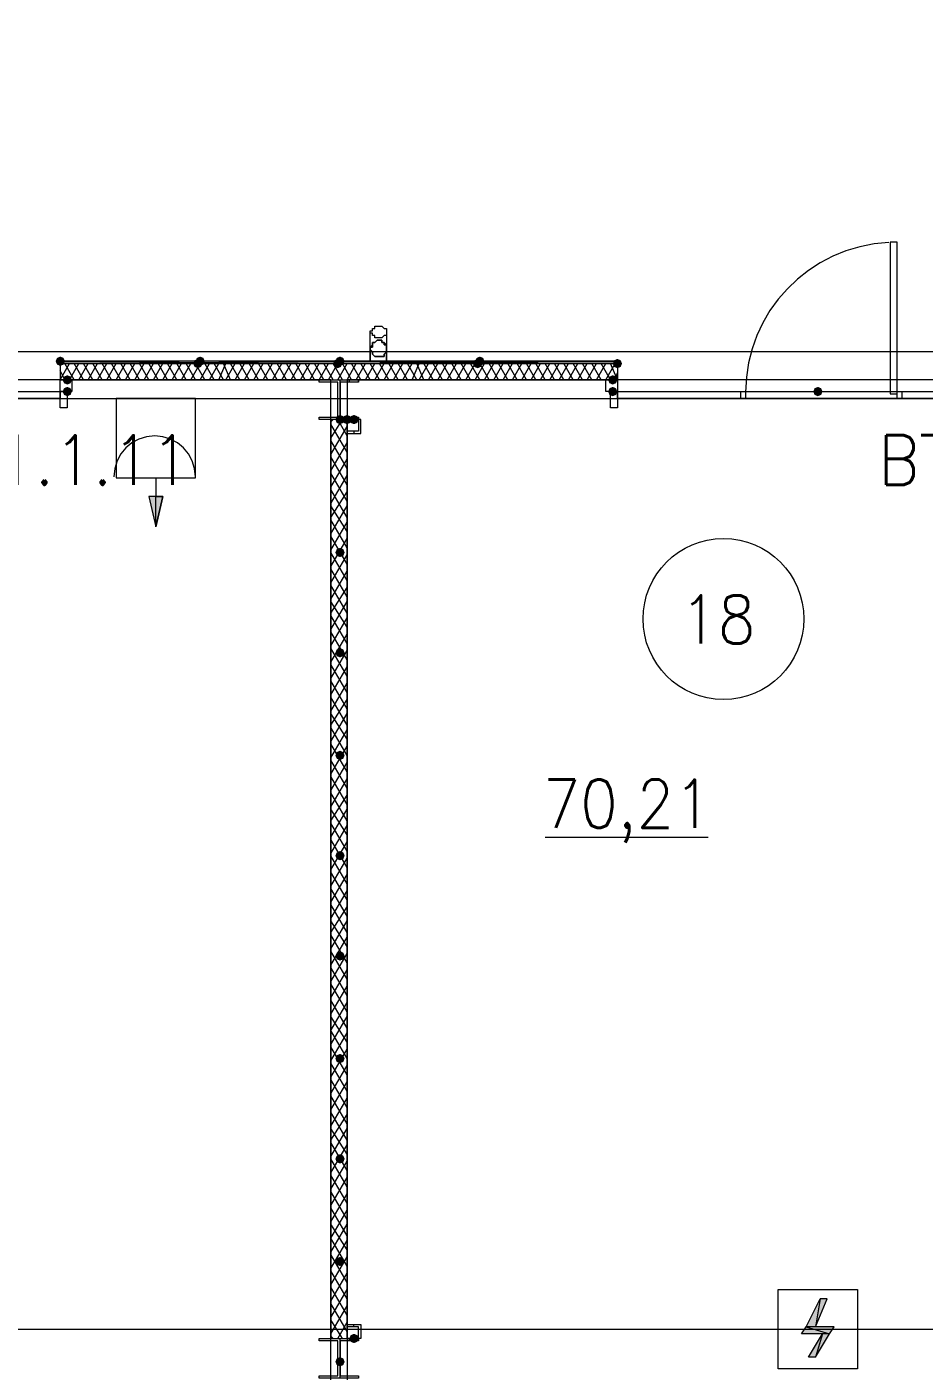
# Model space of a CAD drawing. Header units: millimetres. Extents: x 0 to 420, y 0 to 297.
# Drawn here: x 299.03 to 315.32, y 204.22 to 228.62 of the extents above; entities that cross this region are included whole.
import ezdxf

# ---------------------------------------------------------------- set-up
doc = ezdxf.new("R2010")
doc.units = ezdxf.units.MM
doc.styles.get("Standard").update_dxf_attribs({"font": 'STANDARD'})

msp = doc.modelspace()

# ---------------------------------------------------------------- hatches: boundary and pattern name
for color, points in [(254, [(299.72, 222.546333), (299.695129, 222.486537), (299.635333, 222.461667), (299.575538, 222.486537), (299.550667, 222.546333), (299.575537, 222.606129), (299.635333, 222.631), (299.695129, 222.606129)]), (254, [(302.217667, 222.504), (302.192796, 222.444204), (302.133, 222.419333), (302.073204, 222.444204), (302.048333, 222.504), (302.073204, 222.563796), (302.133, 222.588667), (302.192796, 222.563796)]), (254, [(302.26, 222.546333), (302.235129, 222.486537), (302.175333, 222.461667), (302.115538, 222.486537), (302.090667, 222.546333), (302.115537, 222.606129), (302.175333, 222.631), (302.235129, 222.606129)]), (254, [(304.757667, 222.504), (304.732796, 222.444204), (304.673, 222.419333), (304.613204, 222.444204), (304.588333, 222.504), (304.613204, 222.563796), (304.673, 222.588667), (304.732796, 222.563796)]), (254, [(304.757667, 222.504), (304.732796, 222.444204), (304.673, 222.419333), (304.613204, 222.444204), (304.588333, 222.504), (304.613204, 222.563796), (304.673, 222.588667), (304.732796, 222.563796)]), (254, [(304.8, 222.546333), (304.775129, 222.486537), (304.715333, 222.461667), (304.655538, 222.486537), (304.630667, 222.546333), (304.655537, 222.606129), (304.715333, 222.631), (304.775129, 222.606129)]), (254, [(307.297667, 222.504), (307.272796, 222.444204), (307.213, 222.419333), (307.153204, 222.444204), (307.128333, 222.504), (307.153204, 222.563796), (307.213, 222.588667), (307.272796, 222.563796)]), (254, [(307.34, 222.546333), (307.315129, 222.486537), (307.255333, 222.461667), (307.195538, 222.486537), (307.170667, 222.546333), (307.195537, 222.606129), (307.255333, 222.631), (307.315129, 222.606129)]), (254, [(309.837667, 222.504), (309.812796, 222.444204), (309.753, 222.419333), (309.693204, 222.444204), (309.668333, 222.504), (309.693204, 222.563796), (309.753, 222.588667), (309.812796, 222.563796)]), (7, [(299.847, 222.207667), (299.822129, 222.147871), (299.762333, 222.123), (299.702538, 222.147871), (299.677667, 222.207667), (299.702537, 222.267462), (299.762333, 222.292333), (299.822129, 222.267463)]), (7, [(309.753, 222.207667), (309.728129, 222.147871), (309.668333, 222.123), (309.608538, 222.147871), (309.583667, 222.207667), (309.608537, 222.267462), (309.668333, 222.292333), (309.728129, 222.267463)]), (7, [(299.847, 221.996), (299.822129, 221.936204), (299.762333, 221.911333), (299.702538, 221.936204), (299.677667, 221.996), (299.702537, 222.055796), (299.762333, 222.080667), (299.822129, 222.055796)]), (7, [(309.753, 221.996), (309.728129, 221.936204), (309.668333, 221.911333), (309.608538, 221.936204), (309.583667, 221.996), (309.608537, 222.055796), (309.668333, 222.080667), (309.728129, 222.055796)]), (7, [(313.478333, 221.996), (313.453463, 221.936204), (313.393667, 221.911333), (313.333871, 221.936204), (313.309, 221.996), (313.333871, 222.055796), (313.393667, 222.080667), (313.453462, 222.055796)]), (7, [(313.478333, 221.996), (313.453463, 221.936204), (313.393667, 221.911333), (313.333871, 221.936204), (313.309, 221.996), (313.333871, 222.055796), (313.393667, 222.080667), (313.453462, 222.055796)]), (7, [(304.8, 221.488), (304.775129, 221.428204), (304.715333, 221.403333), (304.655538, 221.428204), (304.630667, 221.488), (304.655537, 221.547796), (304.715333, 221.572667), (304.775129, 221.547796)]), (7, [(304.927, 221.488), (304.902129, 221.428204), (304.842333, 221.403333), (304.782537, 221.428204), (304.757667, 221.488), (304.782537, 221.547796), (304.842333, 221.572667), (304.902129, 221.547796)]), (7, [(305.054, 221.488), (305.029129, 221.428204), (304.969333, 221.403333), (304.909537, 221.428204), (304.884667, 221.488), (304.909537, 221.547796), (304.969333, 221.572667), (305.029129, 221.547796)]), (7, [(304.8, 219.075), (304.775129, 219.015204), (304.715333, 218.990333), (304.655538, 219.015204), (304.630667, 219.075), (304.655537, 219.134796), (304.715333, 219.159667), (304.775129, 219.134796)]), (7, [(304.8, 217.254667), (304.775129, 217.194871), (304.715333, 217.17), (304.655538, 217.194871), (304.630667, 217.254667), (304.655537, 217.314462), (304.715333, 217.339333), (304.775129, 217.314463)]), (7, [(304.8, 215.392), (304.775129, 215.332204), (304.715333, 215.307333), (304.655538, 215.332204), (304.630667, 215.392), (304.655537, 215.451796), (304.715333, 215.476667), (304.775129, 215.451796)]), (7, [(304.8, 213.571667), (304.775129, 213.511871), (304.715333, 213.487), (304.655538, 213.511871), (304.630667, 213.571667), (304.655537, 213.631462), (304.715333, 213.656333), (304.775129, 213.631463)]), (7, [(304.8, 211.751333), (304.775129, 211.691537), (304.715333, 211.666667), (304.655538, 211.691537), (304.630667, 211.751333), (304.655537, 211.811129), (304.715333, 211.836), (304.775129, 211.811129)]), (7, [(304.8, 209.888667), (304.775129, 209.828871), (304.715333, 209.804), (304.655538, 209.828871), (304.630667, 209.888667), (304.655537, 209.948462), (304.715333, 209.973333), (304.775129, 209.948463)]), (7, [(304.8, 208.068333), (304.775129, 208.008537), (304.715333, 207.983667), (304.655538, 208.008537), (304.630667, 208.068333), (304.655537, 208.128129), (304.715333, 208.153), (304.775129, 208.128129)]), (7, [(304.8, 206.205667), (304.775129, 206.145871), (304.715333, 206.121), (304.655538, 206.145871), (304.630667, 206.205667), (304.655537, 206.265462), (304.715333, 206.290333), (304.775129, 206.265463)]), (7, [(305.054, 204.808667), (305.029129, 204.748871), (304.969333, 204.724), (304.909537, 204.748871), (304.884667, 204.808667), (304.909537, 204.868462), (304.969333, 204.893333), (305.029129, 204.868463)]), (7, [(304.8, 204.385333), (304.775129, 204.325537), (304.715333, 204.300667), (304.655538, 204.325537), (304.630667, 204.385333), (304.655537, 204.445129), (304.715333, 204.47), (304.775129, 204.445129)])]:
    msp.add_hatch(color=color).paths.add_polyline_path(points, flags=0)
h = msp.add_hatch(color=7)
h.paths.add_polyline_path([(304.673, 222.546333), (299.635333, 222.546333), (304.673, 222.504)], flags=0)
h.paths.add_polyline_path([(299.635333, 222.546333), (304.673, 222.504), (299.635333, 222.504)], flags=0)
h = msp.add_hatch(color=7)
h.paths.add_polyline_path([(309.753, 222.546333), (304.715333, 222.546333), (309.753, 222.504)], flags=0)
h.paths.add_polyline_path([(304.715333, 222.546333), (309.753, 222.504), (304.715333, 222.504)], flags=0)
h = msp.add_hatch(color=6)
h.paths.add_polyline_path([(301.498, 220.091), (301.371, 219.540667), (301.371, 220.091)], flags=0)
h.paths.add_polyline_path([(301.371, 219.540667), (301.371, 220.091), (301.244, 220.091)], flags=0)
h = msp.add_hatch(color=1)
h.paths.add_polyline_path([(313.563, 205.528333), (313.436, 205.528333), (313.351334, 205.020333)], flags=0)
h.paths.add_polyline_path([(313.436, 205.528333), (313.351334, 205.020333), (313.182, 205.020333)], flags=0)
h = msp.add_hatch(color=1)
h.paths.add_polyline_path([(313.69, 205.020333), (313.182, 205.020333), (313.605334, 204.893333)], flags=0)
h.paths.add_polyline_path([(313.182, 205.020333), (313.605334, 204.893333), (313.097334, 204.893333)], flags=0)
h = msp.add_hatch(color=1)
h.paths.add_polyline_path([(313.605334, 204.893333), (313.478334, 204.893333), (313.351334, 204.469999)], flags=0)
h.paths.add_polyline_path([(313.478334, 204.893333), (313.351334, 204.469999), (313.224334, 204.469999)], flags=0)

# ---------------------------------------------------------------- linework, layer by layer
at = {"color": 7, "lineweight": 0}
for points in [[(113.03, 231.351667), (374.65, 231.351667), (374.65, 222.715667), (113.03, 222.715667)], [(314.833, 224.705333), (314.706, 224.705333), (314.706, 221.953667), (314.833, 221.953667)], [(305.265667, 223.054333), (305.265667, 223.096667), (305.308, 223.096667), (305.308, 223.139), (305.350333, 223.139), (305.350333, 223.181333), (305.392667, 223.181333), (305.435, 223.181333), (305.477333, 223.181333), (305.519667, 223.139), (305.562, 223.139), (305.562, 223.096667), (305.562, 223.054333), (305.562, 223.012), (305.519667, 223.012), (305.477333, 222.969667), (305.435, 222.969667), (305.392667, 222.969667), (305.350333, 222.969667), (305.350333, 223.012), (305.308, 223.012), (305.308, 223.054333)], [(305.181, 222.546333), (305.265667, 222.546333), (305.265667, 222.758), (305.265667, 222.800333), (305.308, 222.842667), (305.308, 222.885), (305.350333, 222.885), (305.392667, 222.927333), (305.435, 222.927333), (305.477333, 222.927333), (305.477333, 222.885), (305.519667, 222.885), (305.562, 222.842667), (305.562, 222.800333), (305.562, 222.758), (305.562, 222.546333), (305.689, 222.546333), (305.562, 222.546333), (305.562, 222.758), (305.562, 222.800333), (305.562, 222.842667), (305.519667, 222.842667), (305.519667, 222.885), (305.477333, 222.885), (305.477333, 222.927333), (305.435, 222.927333), (305.392667, 222.927333), (305.350333, 222.885), (305.308, 222.885), (305.308, 222.842667), (305.308, 222.800333), (305.265667, 222.800333), (305.265667, 222.758), (305.265667, 222.546333), (305.181, 222.546333), (305.265667, 222.546333), (305.265667, 222.758), (305.265667, 222.800333), (305.308, 222.842667), (305.308, 222.885), (305.350333, 222.885), (305.392667, 222.927333), (305.435, 222.927333), (305.477333, 222.927333), (305.477333, 222.885), (305.519667, 222.885), (305.562, 222.842667), (305.562, 222.800333), (305.562, 222.758), (305.562, 222.546333), (305.689, 222.546333), (305.562, 222.546333), (305.562, 222.758), (305.562, 222.800333), (305.562, 222.842667), (305.519667, 222.842667), (305.519667, 222.885), (305.477333, 222.885), (305.477333, 222.927333), (305.435, 222.927333), (305.392667, 222.927333), (305.350333, 222.885), (305.308, 222.885), (305.308, 222.842667), (305.308, 222.800333), (305.265667, 222.800333), (305.265667, 222.758), (305.265667, 222.546333), (305.181, 222.546333), (305.265667, 222.546333), (305.265667, 222.758), (305.265667, 222.800333), (305.308, 222.800333), (305.308, 222.842667), (305.308, 222.885), (305.350333, 222.885), (305.392667, 222.927333), (305.435, 222.927333), (305.477333, 222.927333), (305.477333, 222.885), (305.519667, 222.885), (305.519667, 222.842667), (305.562, 222.842667), (305.562, 222.800333), (305.562, 222.758), (305.562, 222.546333), (305.689, 222.546333), (305.562, 222.546333), (305.562, 222.758), (305.562, 222.800333), (305.562, 222.842667), (305.519667, 222.885), (305.477333, 222.885), (305.477333, 222.927333), (305.435, 222.927333), (305.392667, 222.927333), (305.350333, 222.885), (305.308, 222.885), (305.308, 222.842667), (305.265667, 222.800333), (305.265667, 222.758), (305.265667, 222.546333)], [(305.265667, 222.758), (305.308, 222.715667), (305.308, 222.673333), (305.350333, 222.631), (305.392667, 222.631), (305.435, 222.631), (305.477333, 222.631), (305.519667, 222.631), (305.519667, 222.673333), (305.562, 222.715667), (305.562, 222.758), (305.562, 222.800333), (305.562, 222.842667), (305.519667, 222.842667), (305.519667, 222.885), (305.477333, 222.885), (305.477333, 222.927333), (305.435, 222.927333), (305.392667, 222.927333), (305.350333, 222.885), (305.308, 222.885), (305.308, 222.842667), (305.308, 222.800333), (305.265667, 222.800333), (305.265667, 222.758), (305.265667, 222.800333), (305.308, 222.800333), (305.308, 222.842667), (305.308, 222.885), (305.350333, 222.885), (305.392667, 222.927333), (305.435, 222.927333), (305.477333, 222.927333), (305.477333, 222.885), (305.519667, 222.885), (305.519667, 222.842667), (305.562, 222.842667), (305.562, 222.800333), (305.562, 222.758), (305.562, 222.715667), (305.519667, 222.673333), (305.519667, 222.631), (305.477333, 222.631), (305.435, 222.631), (305.392667, 222.631), (305.350333, 222.631), (305.308, 222.673333), (305.308, 222.715667)], [(305.562, 222.758), (305.562, 222.715667), (305.519667, 222.673333), (305.519667, 222.631), (305.477333, 222.631), (305.435, 222.631), (305.392667, 222.631), (305.350333, 222.631), (305.308, 222.673333), (305.308, 222.715667), (305.265667, 222.758), (305.265667, 222.800333), (305.308, 222.800333), (305.308, 222.842667), (305.308, 222.885), (305.350333, 222.885), (305.392667, 222.927333), (305.435, 222.927333), (305.477333, 222.927333), (305.477333, 222.885), (305.519667, 222.885), (305.519667, 222.842667), (305.562, 222.842667), (305.562, 222.800333)], [(100.922667, 105.029), (386.715, 105.029), (386.715, 222.715667), (100.922667, 222.715667)], [(304.673, 222.546333), (299.635333, 222.546333), (304.673, 222.504)], [(299.635333, 222.546333), (304.673, 222.504), (299.635333, 222.504)], [(299.635333, 222.504), (304.673, 222.504), (304.673, 222.546333), (299.635333, 222.546333)], [(299.635333, 222.504), (304.673, 222.504), (304.673, 222.546333), (299.635333, 222.546333)], [(309.753, 222.546333), (304.715333, 222.546333), (309.753, 222.504)], [(304.715333, 222.546333), (309.753, 222.504), (304.715333, 222.504)], [(309.753, 222.546333), (304.715333, 222.546333), (304.715333, 222.504), (309.753, 222.504)], [(309.753, 222.546333), (304.715333, 222.546333), (304.715333, 222.504), (309.753, 222.504)], [(287.443333, 187.706), (304.546, 187.706), (304.546, 222.207667), (287.443333, 222.207667)], [(299.847, 221.996), (299.635333, 221.996), (299.635333, 222.207667), (299.847, 222.207667), (299.847, 221.996), (299.635333, 221.996), (299.635333, 222.207667), (299.847, 222.207667)], [(305.054, 221.488), (304.334333, 221.488), (304.334333, 221.530333), (304.673, 221.530333), (304.673, 222.165333), (304.334333, 222.165333), (304.334333, 222.207667), (305.054, 222.207667), (305.054, 222.165333), (304.715333, 222.165333), (304.715333, 221.530333), (305.054, 221.530333)], [(304.842333, 187.706), (321.945, 187.706), (321.945, 222.207667), (304.842333, 222.207667)], [(309.753, 221.996), (309.541333, 221.996), (309.541333, 222.207667), (309.753, 222.207667), (309.753, 221.996), (309.541333, 221.996), (309.541333, 222.207667), (309.753, 222.207667)], [(292.396333, 221.996), (299.635333, 221.996), (299.635333, 221.869), (292.396333, 221.869)], [(299.635333, 221.699667), (299.635333, 221.996), (299.762333, 221.996), (299.762333, 221.699667)], [(309.626, 221.699667), (309.626, 221.996), (309.753, 221.996), (309.753, 221.699667)], [(309.753, 221.996), (317.034333, 221.996), (317.034333, 221.869), (309.753, 221.869)], [(311.996667, 221.996), (312.081333, 221.996), (312.081333, 221.869), (311.996667, 221.869)], [(314.833, 221.996), (314.917667, 221.996), (314.917667, 221.869), (314.833, 221.869)], [(304.842333, 204.808667), (304.842333, 221.488), (304.546, 221.488), (304.546, 204.808667)], [(305.096333, 221.488), (304.842333, 221.488), (304.842333, 221.234), (305.096333, 221.234)], [(305.054, 221.488), (305.054, 221.276333), (304.842333, 221.276333), (304.842333, 221.488)], [(305.096333, 204.808667), (304.842333, 204.808667), (304.842333, 205.062667), (305.096333, 205.062667)], [(305.054, 204.808667), (305.054, 205.020333), (304.842333, 205.020333), (304.842333, 204.808667)], [(305.054, 204.089), (304.334333, 204.089), (304.334333, 204.131333), (304.673, 204.131333), (304.673, 204.766333), (304.334333, 204.766333), (304.334333, 204.808667), (305.054, 204.808667), (305.054, 204.766333), (304.715333, 204.766333), (304.715333, 204.131333), (305.054, 204.131333)]]:
    msp.add_lwpolyline(points, close=True, dxfattribs=at)
for points in [[(314.683343, 224.702311), (314.414817, 224.676496), (314.154736, 224.625552), (313.904316, 224.550749), (313.664773, 224.453358), (313.437325, 224.334647), (313.223185, 224.195889), (313.023572, 224.038352), (312.8397, 223.863306), (312.672786, 223.672023), (312.524047, 223.465771), (312.394697, 223.245822), (312.285954, 223.013445), (312.199034, 222.76991), (312.135151, 222.516488), (312.095524, 222.254448), (312.081367, 221.985061)], [(305.265667, 222.758), (305.265667, 223.054333)], [(305.562, 223.054333), (305.562, 222.758)], [(299.635333, 222.504), (304.673, 222.504), (299.635333, 222.504), (304.673, 222.546333)], [(304.715333, 222.546333), (309.753, 222.546333), (304.715333, 222.504), (309.753, 222.504)], [(299.635333, 222.461667), (299.635333, 222.504)], [(299.635333, 222.207667), (299.804667, 222.504)], [(299.635333, 222.504), (299.635333, 222.207667)], [(299.635333, 222.504), (299.635333, 222.207667)], [(309.753, 222.504), (299.635333, 222.504)], [(299.72, 222.207667), (299.635333, 222.377)], [(299.889333, 222.207667), (299.72, 222.504)], [(299.804667, 222.207667), (299.974, 222.504)], [(300.058667, 222.207667), (299.889333, 222.504)], [(299.974, 222.207667), (300.143333, 222.504)], [(300.228, 222.207667), (300.058667, 222.504)], [(300.143333, 222.207667), (300.312667, 222.504)], [(300.397333, 222.207667), (300.228, 222.504)], [(300.312667, 222.207667), (300.482, 222.504)], [(300.566667, 222.207667), (300.397333, 222.504)], [(300.482, 222.207667), (300.651333, 222.504)], [(300.736, 222.207667), (300.566667, 222.504)], [(300.651333, 222.207667), (300.820667, 222.504)], [(300.905333, 222.207667), (300.736, 222.504)], [(300.820667, 222.207667), (300.99, 222.504)], [(301.074667, 222.207667), (300.905333, 222.504)], [(300.99, 222.207667), (301.159333, 222.504)], [(301.244, 222.207667), (301.074667, 222.504)], [(301.159333, 222.207667), (301.328667, 222.504)], [(301.413333, 222.207667), (301.244, 222.504)], [(301.328667, 222.207667), (301.498, 222.504)], [(301.582667, 222.207667), (301.413333, 222.504)], [(301.498, 222.207667), (301.667333, 222.504)], [(301.752, 222.207667), (301.582667, 222.504)], [(301.667333, 222.207667), (301.836667, 222.504)], [(301.921333, 222.207667), (301.752, 222.504)], [(301.836667, 222.207667), (302.006, 222.504)], [(302.090667, 222.207667), (301.921333, 222.504)], [(302.006, 222.207667), (302.175333, 222.504)], [(302.26, 222.207667), (302.090667, 222.504)], [(302.175333, 222.207667), (302.344667, 222.504)], [(302.429333, 222.207667), (302.26, 222.504)], [(302.344667, 222.207667), (302.514, 222.504)], [(302.598667, 222.207667), (302.429333, 222.504)], [(302.514, 222.207667), (302.641, 222.504)], [(302.725667, 222.207667), (302.598667, 222.504)], [(302.641, 222.207667), (302.810333, 222.504)], [(302.895, 222.207667), (302.725667, 222.504)], [(302.810333, 222.207667), (302.979667, 222.504)], [(303.064333, 222.207667), (302.895, 222.504)], [(302.979667, 222.207667), (303.149, 222.504)], [(303.233667, 222.207667), (303.064333, 222.504)], [(303.149, 222.207667), (303.318333, 222.504)], [(303.403, 222.207667), (303.233667, 222.504)], [(303.318333, 222.207667), (303.487667, 222.504)], [(303.572333, 222.207667), (303.403, 222.504)], [(303.487667, 222.207667), (303.657, 222.504)], [(303.741667, 222.207667), (303.572333, 222.504)], [(303.657, 222.207667), (303.826333, 222.504)], [(303.911, 222.207667), (303.741667, 222.504)], [(303.826333, 222.207667), (303.995667, 222.504)], [(304.080333, 222.207667), (303.911, 222.504)], [(303.995667, 222.207667), (304.165, 222.504)], [(304.249667, 222.207667), (304.080333, 222.504)], [(304.165, 222.207667), (304.334333, 222.504)], [(304.419, 222.207667), (304.249667, 222.504)], [(304.334333, 222.207667), (304.503667, 222.504)], [(304.588333, 222.207667), (304.419, 222.504)], [(304.503667, 222.207667), (304.673, 222.504)], [(304.757667, 222.207667), (304.588333, 222.504)], [(304.673, 222.207667), (304.842333, 222.504)], [(304.927, 222.207667), (304.757667, 222.504)], [(304.842333, 222.207667), (305.011667, 222.504)], [(305.096333, 222.207667), (304.927, 222.504)], [(305.011667, 222.207667), (305.181, 222.504)], [(305.265667, 222.207667), (305.096333, 222.504)], [(305.181, 222.207667), (305.350333, 222.504)], [(305.435, 222.207667), (305.265667, 222.504)], [(305.350333, 222.207667), (305.519667, 222.504)], [(305.604333, 222.207667), (305.435, 222.504)], [(305.519667, 222.207667), (305.689, 222.504)], [(305.773667, 222.207667), (305.604333, 222.504)], [(305.689, 222.207667), (305.858333, 222.504)], [(305.943, 222.207667), (305.773667, 222.504)], [(305.858333, 222.207667), (306.027667, 222.504)], [(306.112333, 222.207667), (305.943, 222.504)], [(306.027667, 222.207667), (306.154667, 222.504)], [(306.239333, 222.207667), (306.112333, 222.504)], [(306.154667, 222.207667), (306.324, 222.504)], [(306.408667, 222.207667), (306.239333, 222.504)], [(306.324, 222.207667), (306.493333, 222.504)], [(306.578, 222.207667), (306.408667, 222.504)], [(306.493333, 222.207667), (306.662667, 222.504)], [(306.747333, 222.207667), (306.578, 222.504)], [(306.662667, 222.207667), (306.832, 222.504)], [(306.916667, 222.207667), (306.747333, 222.504)], [(306.832, 222.207667), (307.001333, 222.504)], [(307.086, 222.207667), (306.916667, 222.504)], [(307.001333, 222.207667), (307.170667, 222.504)], [(307.255333, 222.207667), (307.086, 222.504)], [(307.170667, 222.207667), (307.34, 222.504)], [(307.424667, 222.207667), (307.255333, 222.504)], [(307.34, 222.207667), (307.509333, 222.504)], [(307.594, 222.207667), (307.424667, 222.504)], [(307.509333, 222.207667), (307.678667, 222.504)], [(307.763333, 222.207667), (307.594, 222.504)], [(307.678667, 222.207667), (307.848, 222.504)], [(307.932667, 222.207667), (307.763333, 222.504)], [(307.848, 222.207667), (308.017333, 222.504)], [(308.102, 222.207667), (307.932667, 222.504)], [(308.017333, 222.207667), (308.186667, 222.504)], [(308.271333, 222.207667), (308.102, 222.504)], [(308.186667, 222.207667), (308.356, 222.504)], [(308.440667, 222.207667), (308.271333, 222.504)], [(308.356, 222.207667), (308.525333, 222.504)], [(308.61, 222.207667), (308.440667, 222.504)], [(308.525333, 222.207667), (308.694667, 222.504)], [(308.779333, 222.207667), (308.61, 222.504)], [(308.694667, 222.207667), (308.864, 222.504)], [(308.948667, 222.207667), (308.779333, 222.504)], [(308.864, 222.207667), (309.033333, 222.504)], [(309.118, 222.207667), (308.948667, 222.504)], [(309.033333, 222.207667), (309.202667, 222.504)], [(309.287333, 222.207667), (309.118, 222.504)], [(309.202667, 222.207667), (309.372, 222.504)], [(309.456667, 222.207667), (309.287333, 222.504)], [(309.372, 222.207667), (309.541333, 222.504)], [(309.626, 222.207667), (309.456667, 222.504)], [(309.541333, 222.207667), (309.710667, 222.504)], [(309.753, 222.207667), (309.626, 222.504)], [(309.710667, 222.207667), (309.753, 222.334667)], [(309.753, 222.504), (309.753, 222.207667)], [(309.753, 222.504), (309.753, 222.207667)], [(299.635333, 222.080667), (299.635333, 222.207667), (295.994667, 222.207667)], [(295.994667, 221.996), (299.635333, 221.996), (299.635333, 222.080667)], [(299.762333, 222.207667), (309.626, 222.207667)], [(304.334333, 222.165333), (304.334333, 222.207667)], [(304.546, 222.165333), (304.546, 222.207667)], [(304.715333, 221.488), (304.715333, 222.207667)], [(304.884667, 222.165333), (304.884667, 222.207667)], [(305.054, 222.165333), (305.054, 222.207667)], [(313.393667, 222.207667), (309.753, 222.207667), (309.753, 222.080667)], [(309.753, 222.080667), (309.753, 221.996), (313.393667, 221.996)], [(317.034333, 222.080667), (317.034333, 222.207667), (313.393667, 222.207667)], [(313.393667, 221.996), (317.034333, 221.996), (317.034333, 222.080667)], [(304.334333, 221.488), (304.334333, 221.530333)], [(304.546, 221.488), (304.546, 221.530333)], [(304.546, 221.445667), (304.588333, 221.488)], [(304.546, 221.149333), (304.757667, 221.488)], [(304.842333, 220.895333), (304.546, 221.403333)], [(304.546, 220.853), (304.842333, 221.361)], [(304.842333, 221.191667), (304.673, 221.488)], [(304.884667, 221.488), (304.884667, 221.530333)], [(305.054, 221.488), (305.054, 221.530333)], [(304.842333, 220.599), (304.546, 221.107)], [(304.546, 220.556667), (304.842333, 221.064667)], [(304.969333, 221.276333), (304.969333, 221.234)], [(304.842333, 220.302667), (304.546, 220.810667)], [(304.546, 220.260333), (304.842333, 220.768333)], [(304.842333, 220.006333), (304.546, 220.514333)], [(304.546, 219.964), (304.842333, 220.472)], [(304.842333, 219.71), (304.546, 220.218)], [(304.546, 219.71), (304.842333, 220.175667)], [(304.546, 219.413667), (304.842333, 219.921667)], [(304.842333, 219.456), (304.546, 219.921667)], [(304.842333, 219.159667), (304.546, 219.667667)], [(304.546, 219.117333), (304.842333, 219.625333)], [(304.842333, 218.863333), (304.546, 219.371333)], [(304.546, 218.821), (304.842333, 219.329)], [(304.842333, 218.567), (304.546, 219.075)], [(304.546, 218.524667), (304.842333, 219.032667)], [(304.842333, 218.270667), (304.546, 218.778667)], [(304.546, 218.228333), (304.842333, 218.736333)], [(304.842333, 217.974333), (304.546, 218.482333)], [(304.546, 217.974333), (304.842333, 218.44)], [(304.546, 217.678), (304.842333, 218.186)], [(304.842333, 217.720333), (304.546, 218.186)], [(304.842333, 217.424), (304.546, 217.932)], [(304.546, 217.381667), (304.842333, 217.889667)], [(304.842333, 217.127667), (304.546, 217.635667)], [(304.546, 217.085333), (304.842333, 217.593333)], [(304.842333, 216.831333), (304.546, 217.339333)], [(304.546, 216.789), (304.842333, 217.297)], [(304.842333, 216.535), (304.546, 217.043)], [(304.546, 216.492667), (304.842333, 217.000667)], [(304.842333, 216.238667), (304.546, 216.746667)], [(304.546, 216.196333), (304.842333, 216.704333)], [(304.842333, 215.942333), (304.546, 216.450333)], [(304.546, 215.942333), (304.842333, 216.408)], [(304.546, 215.646), (304.842333, 216.154)], [(304.842333, 215.688333), (304.546, 216.154)], [(304.842333, 215.392), (304.546, 215.9)], [(304.546, 215.349667), (304.842333, 215.857667)], [(304.842333, 215.095667), (304.546, 215.603667)], [(304.546, 215.053333), (304.842333, 215.561333)], [(304.842333, 214.799333), (304.546, 215.307333)], [(304.546, 214.757), (304.842333, 215.265)], [(304.842333, 214.503), (304.546, 215.011)], [(304.546, 214.460667), (304.842333, 214.968667)], [(304.842333, 214.206667), (304.546, 214.714667)], [(304.546, 214.206667), (304.842333, 214.672333)], [(304.546, 213.910333), (304.842333, 214.418333)], [(304.842333, 213.952667), (304.546, 214.418333)], [(304.842333, 213.656333), (304.546, 214.164333)], [(304.546, 213.614), (304.842333, 214.122)], [(304.842333, 213.36), (304.546, 213.868)], [(304.546, 213.317667), (304.842333, 213.825667)], [(308.440667, 213.910333), (311.404, 213.910333)], [(304.842333, 213.063667), (304.546, 213.571667)], [(304.546, 213.021333), (304.842333, 213.529333)], [(304.842333, 212.767333), (304.546, 213.275333)], [(304.546, 212.725), (304.842333, 213.233)], [(304.842333, 212.471), (304.546, 212.979)], [(304.546, 212.428667), (304.842333, 212.936667)], [(304.842333, 212.174667), (304.546, 212.682667)], [(304.546, 212.174667), (304.842333, 212.640333)], [(304.546, 211.878333), (304.842333, 212.386333)], [(304.842333, 211.920667), (304.546, 212.386333)], [(304.842333, 211.624333), (304.546, 212.132333)], [(304.546, 211.582), (304.842333, 212.09)], [(304.842333, 211.328), (304.546, 211.836)], [(304.546, 211.285667), (304.842333, 211.793667)], [(304.842333, 211.031667), (304.546, 211.539667)], [(304.546, 210.989333), (304.842333, 211.497333)], [(304.842333, 210.735333), (304.546, 211.243333)], [(304.546, 210.693), (304.842333, 211.201)], [(304.842333, 210.439), (304.546, 210.947)], [(304.546, 210.396667), (304.842333, 210.904667)], [(304.546, 210.142667), (304.842333, 210.650667)], [(304.842333, 210.185), (304.546, 210.650667)], [(304.842333, 209.888667), (304.546, 210.396667)], [(304.546, 209.846333), (304.842333, 210.354333)], [(304.842333, 209.592333), (304.546, 210.100333)], [(304.546, 209.55), (304.842333, 210.058)], [(304.842333, 209.296), (304.546, 209.804)], [(304.546, 209.253667), (304.842333, 209.761667)], [(304.842333, 208.999667), (304.546, 209.507667)], [(304.546, 208.957333), (304.842333, 209.465333)], [(304.842333, 208.703333), (304.546, 209.211333)], [(304.546, 208.661), (304.842333, 209.169)], [(304.842333, 208.407), (304.546, 208.915)], [(304.546, 208.407), (304.842333, 208.872667)], [(304.546, 208.110667), (304.842333, 208.618667)], [(304.842333, 208.153), (304.546, 208.618667)], [(304.842333, 207.856667), (304.546, 208.364667)], [(304.546, 207.814333), (304.842333, 208.322333)], [(304.842333, 207.560333), (304.546, 208.068333)], [(304.546, 207.518), (304.842333, 208.026)], [(304.842333, 207.264), (304.546, 207.772)], [(304.546, 207.221667), (304.842333, 207.729667)], [(304.842333, 206.967667), (304.546, 207.475667)], [(304.546, 206.925333), (304.842333, 207.433333)], [(304.842333, 206.671333), (304.546, 207.179333)], [(304.546, 206.629), (304.842333, 207.137)], [(304.546, 206.375), (304.842333, 206.883)], [(304.842333, 206.417333), (304.546, 206.883)], [(304.842333, 206.121), (304.546, 206.629)], [(304.546, 206.078667), (304.842333, 206.586667)], [(304.842333, 205.824667), (304.546, 206.332667)], [(304.546, 205.782333), (304.842333, 206.290333)], [(304.842333, 205.528333), (304.546, 206.036333)], [(304.546, 205.486), (304.842333, 205.994)], [(304.842333, 205.232), (304.546, 205.74)], [(304.546, 205.189667), (304.842333, 205.697667)], [(312.674, 205.697666), (314.113334, 205.697666)], [(304.842333, 204.935667), (304.546, 205.443667)], [(304.546, 204.893333), (304.842333, 205.401333)], [(304.757667, 204.808667), (304.546, 205.147333)], [(304.673, 204.808667), (304.842333, 205.105)], [(304.969333, 205.020333), (304.969333, 205.062667)], [(304.334333, 204.766333), (304.334333, 204.808667)], [(304.588333, 204.808667), (304.546, 204.851)], [(304.546, 204.766333), (304.546, 204.808667)], [(304.715333, 204.089), (304.715333, 204.808667)], [(304.842333, 204.808667), (304.842333, 204.851)], [(304.884667, 204.766333), (304.884667, 204.808667)], [(305.054, 204.766333), (305.054, 204.808667)]]:
    msp.add_lwpolyline(points, dxfattribs=at)
at = {"color": 6, "lineweight": 0}
for points in [[(134.704667, 221.869), (354.795667, 221.869), (367.411, 221.869), (367.411, 215.392), (376.851333, 215.392), (379.645333, 215.392), (379.645333, 191.135), (373.168333, 191.135), (373.168333, 163.872333), (372.999, 163.872333), (373.168333, 163.872333), (373.168333, 127.973667), (379.941667, 127.973667), (379.941667, 112.352667), (375.369667, 112.352667), (368.257667, 112.352667), (368.257667, 105.875667), (266.530667, 105.875667), (120.734667, 105.875667)], [(302.090667, 220.450833), (302.075616, 220.600137), (302.032448, 220.739199), (301.964144, 220.865041), (301.873682, 220.974682), (301.764041, 221.065144), (301.638199, 221.133448), (301.499137, 221.176616), (301.349833, 221.191667), (301.200529, 221.176616), (301.061467, 221.133448), (300.935626, 221.065144), (300.825985, 220.974682), (300.735523, 220.865041), (300.667218, 220.739199), (300.624051, 220.600137), (300.609, 220.450833)], [(301.371, 220.429667), (301.371, 220.091), (301.244, 220.091), (301.371, 219.540667), (301.498, 220.091), (301.371, 220.091)]]:
    msp.add_lwpolyline(points, dxfattribs=at)
for points in [[(300.651333, 221.869), (300.651333, 220.429667), (302.090667, 220.429667), (302.090667, 221.869)], [(301.371, 219.540667), (301.371, 220.091), (301.244, 220.091)], [(301.498, 220.091), (301.371, 219.540667), (301.371, 220.091)]]:
    msp.add_lwpolyline(points, close=True, dxfattribs=at)
at = {"color": 1, "lineweight": 0}
msp.add_lwpolyline([(125.095001, 171.915666), (243.840001, 171.915666), (243.840001, 176.656999), (243.840001, 177.376666), (243.840001, 195.368333), (243.840001, 204.977999), (348.191667, 204.977999), (361.188, 204.977999), (361.188, 219.328999), (377.952, 219.328999), (377.952, 203.369333), (370.924667, 203.369333)], dxfattribs=at)
for points in [[(314.113334, 204.258333), (312.674, 204.258333), (312.674, 205.697666), (314.113334, 205.697666)], [(313.436, 205.528333), (313.351334, 205.020333), (313.182, 205.020333)], [(313.563, 205.528333), (313.436, 205.528333), (313.351334, 205.020333)], [(313.182, 205.020333), (313.605334, 204.893333), (313.097334, 204.893333)], [(313.69, 205.020333), (313.182, 205.020333), (313.605334, 204.893333)], [(313.478334, 204.893333), (313.351334, 204.469999), (313.224334, 204.469999)], [(313.605334, 204.893333), (313.478334, 204.893333), (313.351334, 204.469999)]]:
    msp.add_lwpolyline(points, close=True, dxfattribs=at)
at = {"color": 7, "lineweight": 0}
msp.add_circle((311.679167, 217.8685), 1.4605, dxfattribs=at)

# ---------------------------------------------------------------- texts
at = {"color": 7, "attachment_point": 1}
for s, insert, char_height, width in [('BTS1.1.11', (296.46032, 221.204234), 0.90157, 4.7081987), ('BTS1.1.12', (314.494326, 221.204234), 0.90157, 4.90854759), ('18', (310.895993, 218.29603), 0.872032, 0.872032), ('70,21', (308.398333, 214.9517), 0.872032, 2.56764978)]:
    msp.add_mtext(s, dxfattribs=dict(at, insert=insert, char_height=char_height, width=width))

doc.saveas('drawing.dxf')
